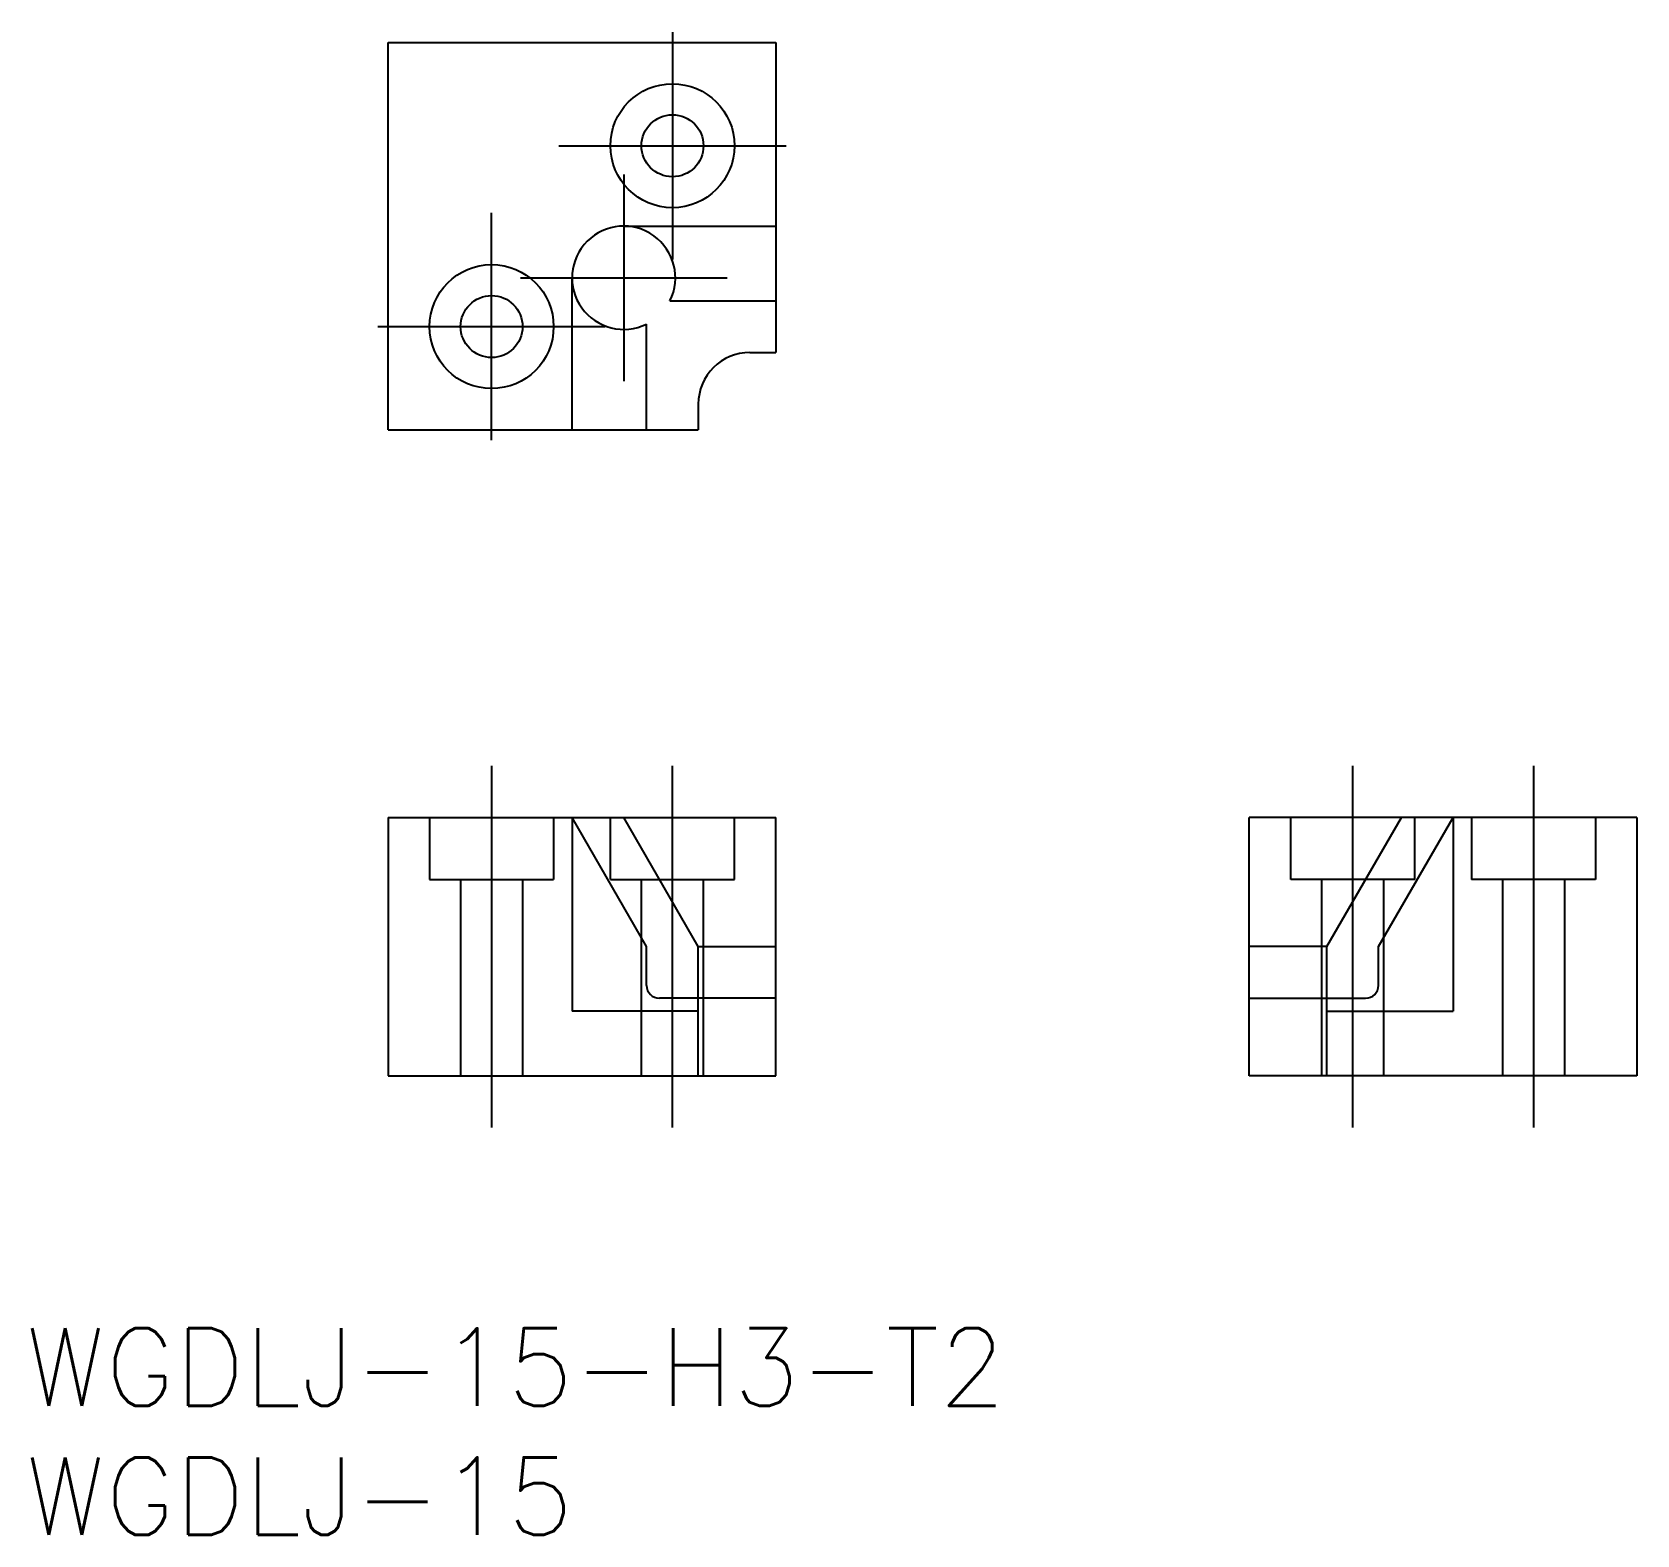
# Model space of a CAD drawing. Extents: x -13.8 to 48.3, y -17.8 to 40.4.
import ezdxf

# ---------------------------------------------------------------- set-up
doc = ezdxf.new("R2010")
doc.units = 0
doc.linetypes.add('CENTER', pattern=[50.8, 31.75, -6.35, 6.35, -6.35])
doc.linetypes.add('DASHED', pattern=[19.05, 12.7, -6.35])
doc.layers.get('0').update_dxf_attribs({"linetype": 'CONTINUOUS'})
doc.layers.add('CENTER', color=1, linetype='CONTINUOUS')
doc.styles.get("Standard").update_dxf_attribs({"font": 'txt.shx', "height": 3, "bigfont": 'bigfont.shx'})

msp = doc.modelspace()

# ---------------------------------------------------------------- linework, layer by layer
at = {"color": 7, "linetype": 'CONTINUOUS'}
for p, q in [((0, 25), (0, 40)), ((0, 40), (15, 40)), ((15, 40), (15, 28)), ((9.113, 32.89), (15, 32.89)), ((7.113, 25), (7.113, 30.89)), ((10.904, 30), (15, 30)), ((10, 25), (10, 29.097)), ((14, 28), (15, 28)), ((12, 26), (12, 25)), ((0, 25), (12, 25)), ((0, 10), (0, 0)), ((0, 10), (15, 10)), ((10, 5), (7.113, 10)), ((12, 5), (9.113, 10)), ((15, 0), (15, 10)), ((48.326, 10), (33.326, 10)), ((33.326, 0), (33.326, 10)), ((36.326, 5), (39.213, 10)), ((38.326, 5), (41.213, 10)), ((48.326, 10), (48.326, 0)), ((10, 3.5), (10, 5)), ((12, 0), (12, 5)), ((12, 5), (15, 5)), ((36.326, 5), (33.326, 5)), ((36.326, 0), (36.326, 5)), ((38.326, 3.5), (38.326, 5)), ((15, 3), (10.5, 3)), ((33.326, 3), (37.826, 3)), ((0, 0), (15, 0)), ((48.326, 0), (33.326, 0))]:
    msp.add_line(p, q, dxfattribs=at)
at = {"color": 3, "linetype": 'DASHED'}
for p, q in [((1.6, 10), (1.6, 7.6)), ((6.4, 10), (6.4, 7.6)), ((7.113, 10), (7.113, 2.5)), ((8.6, 7.6), (8.6, 10)), ((13.4, 7.6), (13.4, 10)), ((34.926, 7.6), (34.926, 10)), ((39.726, 7.6), (39.726, 10)), ((41.213, 10), (41.213, 2.5)), ((41.926, 10), (41.926, 7.6)), ((46.726, 10), (46.726, 7.6)), ((1.6, 7.6), (6.4, 7.6)), ((2.8, 7.6), (2.8, 0)), ((5.2, 7.6), (5.2, 0)), ((8.6, 7.6), (13.4, 7.6)), ((9.8, 0), (9.8, 7.6)), ((12.2, 0), (12.2, 7.6)), ((39.726, 7.6), (34.926, 7.6)), ((36.126, 0), (36.126, 7.6)), ((38.526, 0), (38.526, 7.6)), ((46.726, 7.6), (41.926, 7.6)), ((43.126, 7.6), (43.126, 0)), ((45.526, 7.6), (45.526, 0)), ((12, 2.5), (7.113, 2.5)), ((36.326, 2.5), (41.213, 2.5))]:
    msp.add_line(p, q, dxfattribs=at)
at = {"color": 7, "linetype": 'CONTINUOUS'}
for centre, radius in [((11, 36), 2.4), ((11, 36), 1.2), ((4, 29), 2.4), ((4, 29), 1.2)]:
    msp.add_circle(centre, radius, dxfattribs=at)
for centre, radius, start, end in [((9.113, 30.89), 2, 333.57666, 296.31946), ((14, 26), 2, 90, 180), ((10.5, 3.5), 0.5, 180, 270), ((37.826, 3.5), 0.5, 270, 0)]:
    msp.add_arc(centre, radius, start, end, dxfattribs=at)
at = {"layer": 'CENTER', "color": 1, "linetype": 'CENTER'}
for p, q in [((11, 40.4), (11, 31.6)), ((6.6, 36), (15.4, 36)), ((9.113, 34.89), (9.113, 26.89)), ((4, 24.6), (4, 33.4)), ((5.113, 30.89), (13.113, 30.89)), ((-0.4, 29), (8.4, 29)), ((4, 12), (4, -2)), ((11, -2), (11, 12)), ((37.326, -2), (37.326, 12)), ((44.326, 12), (44.326, -2))]:
    msp.add_line(p, q, dxfattribs=at)

# ---------------------------------------------------------------- texts
at = {"color": 7, "linetype": 'CONTINUOUS'}
for s, p in [('WGDLJ-15-H3-T2', (-14.041, -12.774)), ('WGDLJ-15', (-14.041, -17.774))]:
    msp.add_text(s, height=3, dxfattribs=at).set_placement(p)

doc.saveas('drawing.dxf')
